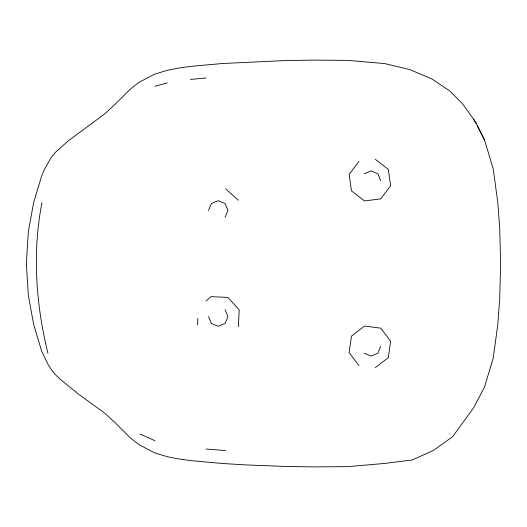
<?xml version="1.0" encoding="UTF-8"?>
<svg xmlns="http://www.w3.org/2000/svg" width="527" height="527" viewBox="0 0 527 527"><rect width="100%" height="100%" fill="white"/><g stroke="black" fill="none" stroke-linecap="round" stroke-linejoin="round"><path stroke-width="0.79" d="M197.533 324.81L197.856 318.394M238.342 326.714L239.199 309.883L227.848 297.419L210.945 296.635L206.162 300.957M41.943 202.757C32.206 252.624 35.856 304.211 47.95 353.34M380.718 346.318L377.892 353.222L371.067 356.087L364.243 353.222M208.527 210.392L211.373 203.527L218.237 200.682L225.101 203.527L227.941 210.392L225.101 217.256M358.986 161.367L349.137 174.437L351.437 190.827L364.539 200.939L380.771 198.844L390.626 185.774L388.327 169.384L375.224 159.273M375.224 367.727L388.327 357.616L390.626 341.226L380.771 328.156L364.539 326.061L351.437 336.173L349.137 352.563L358.986 365.633M364.243 173.778L371.067 170.913L377.892 173.778L380.718 180.682M154.898 86.336L167.237 82.884M190.517 79.439L206.05 77.97M206.05 449.03L225.714 450.585M140.044 434.057L154.898 440.664M225.787 188.943L238.342 200.286M473.668 119.26L462.37 103.674L449.966 91.085L431.718 78.846L409.551 69.498L384.651 63.569L347.84 60.381L313.749 60.098L285.812 60.552L222.611 63.503L191.103 66.343L178.034 68.167L167.402 70.275L154.497 74.228L138.838 82.429L130.09 89.373L114.893 104.491L104.445 114.082L68.312 140.801L54.834 152.889L50.842 158.041L44.584 169.134L41.705 175.755L33.623 202.691L28.333 231.656L26.35 263.5L28.333 295.344L33.623 324.309L41.705 351.245L47.713 363.847L50.842 368.959L54.834 374.111L59.808 378.887L78.352 394.018L104.445 412.918L114.893 422.509L130.09 437.627L138.838 444.571L154.497 452.772L167.402 456.725L178.034 458.833L191.103 460.657L222.611 463.496L245.641 464.9L285.812 466.448L313.749 466.902L347.84 466.619L384.651 463.431L412.252 459.972L433.708 450.308L452.607 436.692L473.668 407.74L484.511 387.022L493.272 357.971L497.831 324.098L499.701 298.842L500.65 263.5L499.701 228.158L497.831 202.902L493.272 169.029L484.511 139.978L476.401 123.509L473.668 119.26L475.907 123.549M477.034 125.689L484.511 139.978M225.101 309.744L227.941 316.608L225.101 323.473L218.237 326.318L211.373 323.473L208.527 316.608"/></g></svg>
